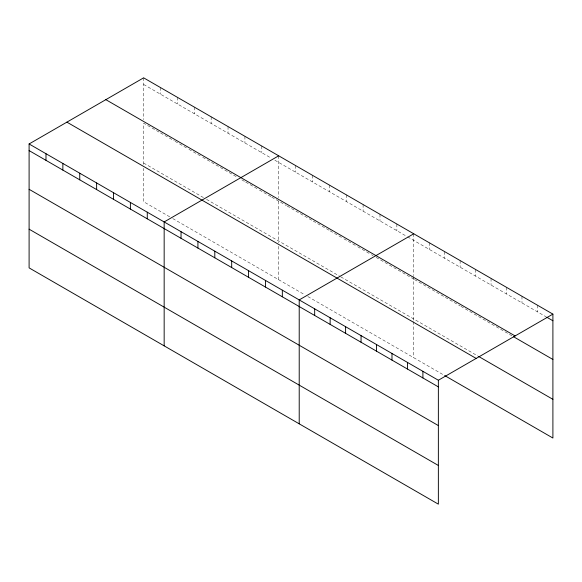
<?xml version="1.0" encoding="UTF-8"?>
<svg xmlns="http://www.w3.org/2000/svg" width="582" height="582" viewBox="0 0 582 582"><rect width="100%" height="100%" fill="white"/><g stroke="black" fill="none" stroke-linecap="round" stroke-linejoin="round"><path stroke-width="0.44" stroke-dasharray="2.91 2.18" d="M143.638 84.463L271.016 158.013M274.857 160.225L406.84 236.43M407.611 236.874L545.945 316.739M158.981 132.027L143.638 123.173L143.638 164.808M160.516 132.914L174.331 140.888M175.095 141.331L188.139 148.868M188.91 149.312L201.954 156.842M202.725 157.286L237.252 177.219M241.857 179.882L244.927 181.649M245.699 182.093L258.743 189.623M259.507 190.067L271.016 196.716M271.787 197.16L286.366 205.577M287.13 206.021L312.454 220.636M313.225 221.08L329.339 230.385M330.103 230.828L343.154 238.358M343.918 238.802L356.962 246.332M357.734 246.775L370.778 254.312M371.542 254.749L373.077 255.636M376.147 257.411L413.751 279.12M414.522 279.564L460.136 305.899M460.908 306.343L511.927 335.799M143.638 163.047L203.489 197.604M206.559 199.379L340.084 276.465M340.848 276.908L477.917 356.038M169.726 216.817L143.638 201.75L143.638 168.322M172.796 218.585L304.786 294.79M307.849 296.558L443.899 375.106M537.441 305.194L537.441 311.828M521.981 296.267L521.981 302.902M506.515 287.341L506.515 293.975M491.055 278.414L491.055 285.049M475.596 269.488L475.596 276.123M460.136 260.561L460.136 267.196M444.67 251.635L444.67 258.27M429.21 242.709L429.21 249.343M413.751 233.782L413.751 275.599M413.751 276.479L413.751 320.755M413.751 321.635L413.751 357.704M396.866 224.041L396.866 230.668M379.988 214.292L379.988 220.92M363.103 204.544L363.103 211.171M346.225 194.795L346.225 201.43M329.339 185.054L329.339 191.682M312.454 175.306L312.454 181.933M295.576 165.557L295.576 172.185M278.691 155.809L278.691 197.625M278.691 201.146L278.691 242.781M278.691 246.302L278.691 279.724M261.813 146.06L261.813 152.695M244.927 136.319L244.927 142.946M228.042 126.57L228.042 133.198M211.164 116.822L211.164 123.449M194.279 107.073L194.279 113.708M177.401 97.332L177.401 103.96M160.516 87.584L160.516 94.211M143.638 77.835L143.638 119.652"/><path stroke-width="0.87" d="M29.1 143.965L438.362 380.25L438.362 504.165L29.1 267.88L29.1 143.965L143.638 77.835L552.9 314.12L552.9 438.035L444.67 375.55M278.691 155.809L164.16 221.938L164.16 345.853M413.751 233.782L299.213 299.912L299.213 423.827M438.362 380.25L552.9 314.12M546.716 317.183L552.9 320.755M105.837 99.66L515.106 335.945M513.477 336.694L552.9 359.458M478.688 356.49L552.9 399.332M66.894 122.14L476.163 358.425M29.1 150.593L438.362 386.877M29.1 189.296L438.362 425.58M29.1 229.17L438.362 465.462M422.903 371.323L422.903 377.951M407.444 362.397L407.444 369.024M391.984 353.47L391.984 360.098M376.518 344.544L376.518 351.172M361.058 335.618L361.058 342.245M345.599 326.691L345.599 333.319M330.139 317.765L330.139 324.392M314.673 308.838L314.673 315.466M282.335 290.163L282.335 296.791M265.45 280.415L265.45 287.05M248.572 270.674L248.572 277.301M231.687 260.925L231.687 267.553M214.802 251.177L214.802 257.804M197.924 241.428L197.924 248.063M181.038 231.68L181.038 238.314M147.275 212.19L147.275 218.817M130.39 202.441L130.39 209.069M113.512 192.693L113.512 199.328M96.627 182.952L96.627 189.579M79.749 173.203L79.749 179.831M62.863 163.455L62.863 170.082M45.985 153.706L45.985 160.341"/></g></svg>
